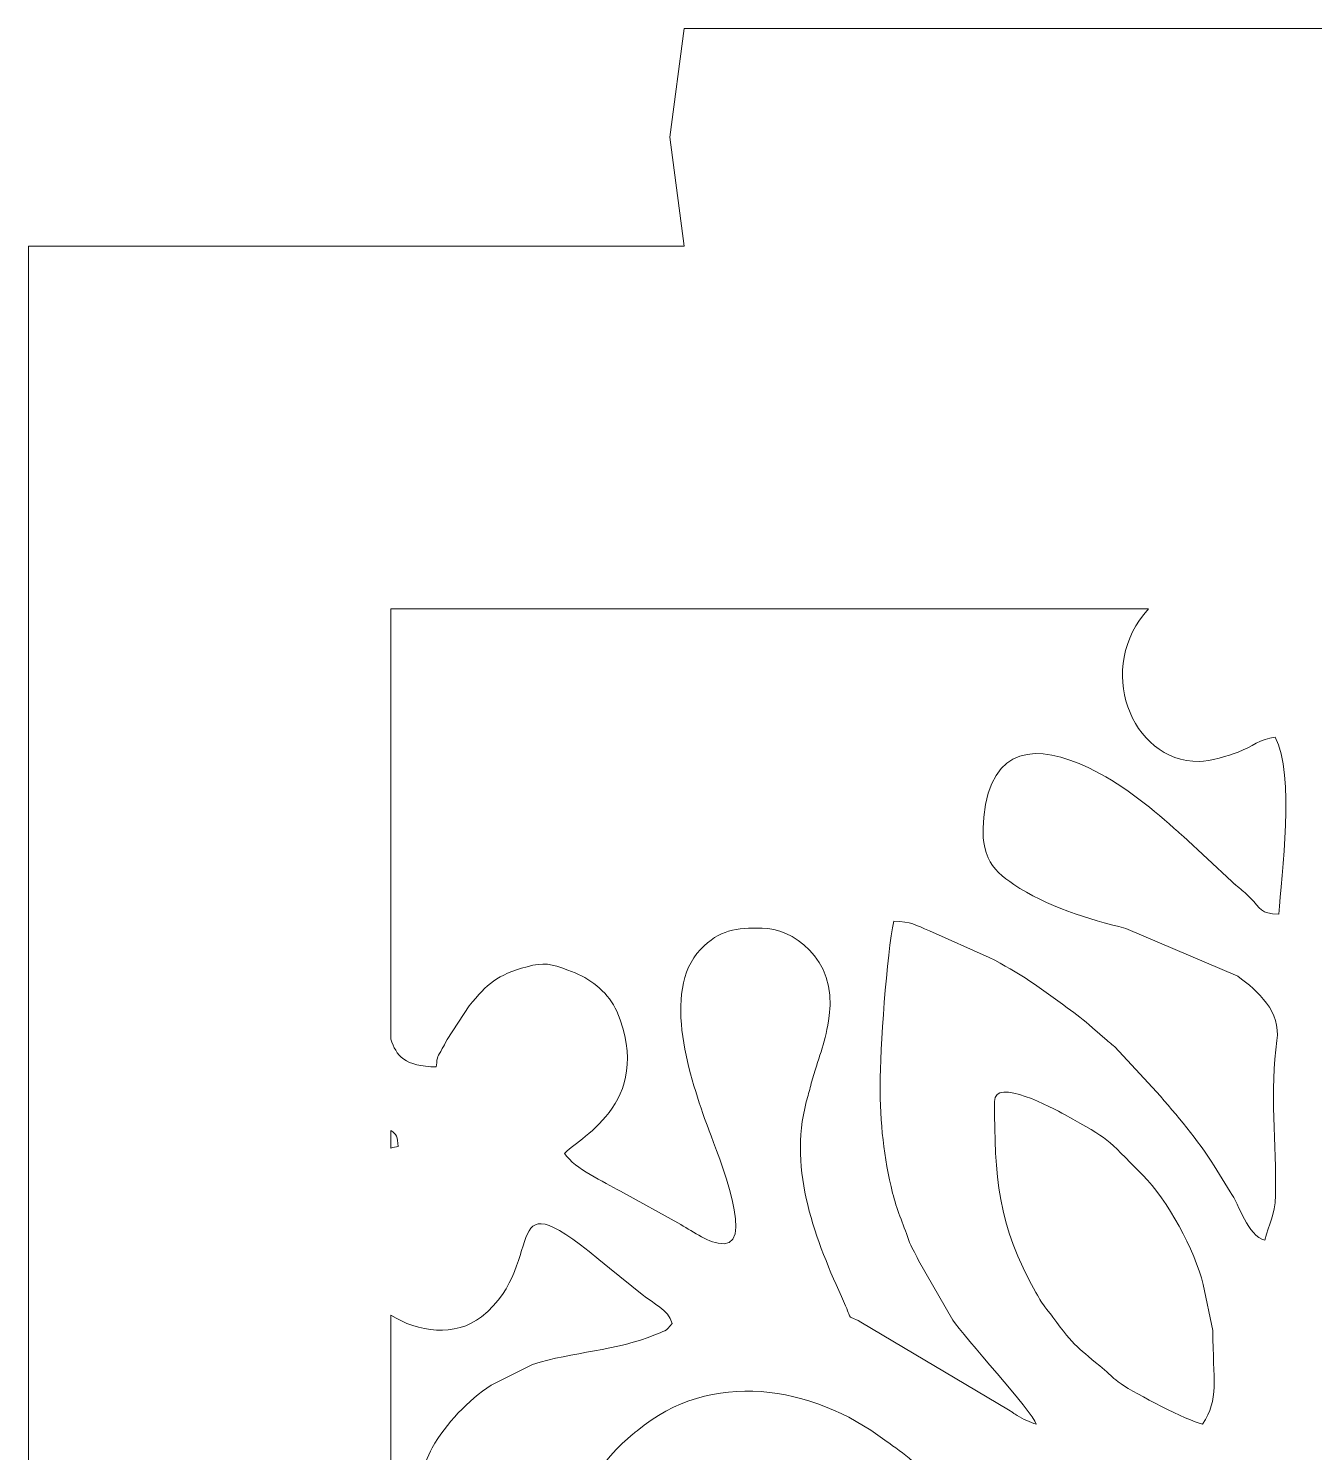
# Model space of a CAD drawing. Header units: centimetres. Extents: x -74 to 37, y -17 to 14.
# Drawn here: x 9.733 to 11.507, y 11.789 to 13.751 of the extents above; entities that cross this region are included whole.
import ezdxf

# ---------------------------------------------------------------- set-up
doc = ezdxf.new("R2010")
doc.units = ezdxf.units.CM
doc.header["$MEASUREMENT"] = 0
doc.layers.add('layer 1', color=7, linetype='Continuous')

msp = doc.modelspace()

# ---------------------------------------------------------------- linework, layer by layer
at = {"layer": 'layer 1', "color": 250, "lineweight": 9}
for points, knots in [([(9.73343, 13.45147), (9.73343, 13.45147), (10.18568, 13.45147), (10.18568, 13.45147), (10.18568, 13.45147), (10.18568, 13.45147), (10.63792, 13.45147), (10.63792, 13.45147), (10.63792, 13.45147), (10.63792, 13.45147), (10.61792, 13.60147), (10.61792, 13.60147), (10.61792, 13.60147), (10.61792, 13.60147), (10.63792, 13.75147), (10.63792, 13.75147), (10.63792, 13.75147), (10.63792, 13.75147), (11.13792, 13.75147), (11.13792, 13.75147), (11.13792, 13.75147), (11.13792, 13.75147), (11.63792, 13.75147), (11.63792, 13.75147), (11.63792, 13.75147), (11.63792, 13.75147), (11.65792, 13.60147), (11.65792, 13.60147), (11.65792, 13.60147), (11.65792, 13.60147), (11.63792, 13.45147), (11.63792, 13.45147), (11.63792, 13.45147), (11.63792, 13.45147), (12.30262, 13.45147), (12.30262, 13.45147), (12.30262, 13.45147), (12.30262, 13.45147), (12.96732, 13.45147), (12.96732, 13.45147), (12.96732, 13.45147), (12.96732, 13.45147), (12.94732, 13.60147), (12.94732, 13.60147), (12.94732, 13.60147), (12.94732, 13.60147), (12.96732, 13.75147), (12.96732, 13.75147), (12.96732, 13.75147), (12.96732, 13.75147), (13.46732, 13.75147), (13.46732, 13.75147), (13.46732, 13.75147), (13.46732, 13.75147), (13.96732, 13.75147), (13.96732, 13.75147), (13.96732, 13.75147), (13.96732, 13.75147), (13.98732, 13.60147), (13.98732, 13.60147), (13.98732, 13.60147), (13.98732, 13.60147), (13.96732, 13.45147), (13.96732, 13.45147), (13.96732, 13.45147), (13.96732, 13.45147), (14.87182, 13.45147), (14.87182, 13.45147), (14.87182, 13.45147), (14.87182, 13.45147), (14.87182, 3.45147), (14.87182, 3.45147), (14.87182, 3.45147), (14.87182, 3.45147), (14.41957, 3.45147), (14.41957, 3.45147), (14.41957, 3.45147), (14.41957, 3.45147), (13.96732, 3.45147), (13.96732, 3.45147), (13.96732, 3.45147), (13.96732, 3.45147), (13.98732, 3.30147), (13.98732, 3.30147), (13.98732, 3.30147), (13.98732, 3.30147), (13.96732, 3.15147), (13.96732, 3.15147), (13.96732, 3.15147), (13.96732, 3.15147), (13.46732, 3.15147), (13.46732, 3.15147), (13.46732, 3.15147), (13.46732, 3.15147), (12.96732, 3.15147), (12.96732, 3.15147), (12.96732, 3.15147), (12.96732, 3.15147), (12.94732, 3.30147), (12.94732, 3.30147), (12.94732, 3.30147), (12.94732, 3.30147), (12.96732, 3.45147), (12.96732, 3.45147), (12.96732, 3.45147), (12.96732, 3.45147), (12.30262, 3.45147), (12.30262, 3.45147), (12.30262, 3.45147), (12.30262, 3.45147), (11.63792, 3.45147), (11.63792, 3.45147), (11.63792, 3.45147), (11.63792, 3.45147), (11.65792, 3.30147), (11.65792, 3.30147), (11.65792, 3.30147), (11.65792, 3.30147), (11.63792, 3.15147), (11.63792, 3.15147), (11.63792, 3.15147), (11.63792, 3.15147), (11.13792, 3.15147), (11.13792, 3.15147), (11.13792, 3.15147), (11.13792, 3.15147), (10.63792, 3.15147), (10.63792, 3.15147), (10.63792, 3.15147), (10.63792, 3.15147), (10.61792, 3.30147), (10.61792, 3.30147), (10.61792, 3.30147), (10.61792, 3.30147), (10.63792, 3.45147), (10.63792, 3.45147), (10.63792, 3.45147), (10.63792, 3.45147), (9.73343, 3.45147), (9.73343, 3.45147), (9.73343, 3.45147), (9.73343, 3.45147), (9.73343, 13.45147), (9.73343, 13.45147)], [0, 0, 0, 0, 0.027027, 0.027027, 0.027027, 0.027027, 0.0540541, 0.0540541, 0.0540541, 0.0540541, 0.0810811, 0.0810811, 0.0810811, 0.0810811, 0.1081081, 0.1081081, 0.1081081, 0.1081081, 0.1351351, 0.1351351, 0.1351351, 0.1351351, 0.1621622, 0.1621622, 0.1621622, 0.1621622, 0.1891892, 0.1891892, 0.1891892, 0.1891892, 0.2162162, 0.2162162, 0.2162162, 0.2162162, 0.2432432, 0.2432432, 0.2432432, 0.2432432, 0.2702703, 0.2702703, 0.2702703, 0.2702703, 0.2972973, 0.2972973, 0.2972973, 0.2972973, 0.3243243, 0.3243243, 0.3243243, 0.3243243, 0.3513514, 0.3513514, 0.3513514, 0.3513514, 0.3783784, 0.3783784, 0.3783784, 0.3783784, 0.4054054, 0.4054054, 0.4054054, 0.4054054, 0.4324324, 0.4324324, 0.4324324, 0.4324324, 0.4594595, 0.4594595, 0.4594595, 0.4594595, 0.4864865, 0.4864865, 0.4864865, 0.4864865, 0.5135135, 0.5135135, 0.5135135, 0.5135135, 0.5405405, 0.5405405, 0.5405405, 0.5405405, 0.5675676, 0.5675676, 0.5675676, 0.5675676, 0.5945946, 0.5945946, 0.5945946, 0.5945946, 0.6216216, 0.6216216, 0.6216216, 0.6216216, 0.6486486, 0.6486486, 0.6486486, 0.6486486, 0.6756757, 0.6756757, 0.6756757, 0.6756757, 0.7027027, 0.7027027, 0.7027027, 0.7027027, 0.7297297, 0.7297297, 0.7297297, 0.7297297, 0.7567568, 0.7567568, 0.7567568, 0.7567568, 0.7837838, 0.7837838, 0.7837838, 0.7837838, 0.8108108, 0.8108108, 0.8108108, 0.8108108, 0.8378378, 0.8378378, 0.8378378, 0.8378378, 0.8648649, 0.8648649, 0.8648649, 0.8648649, 0.8918919, 0.8918919, 0.8918919, 0.8918919, 0.9189189, 0.9189189, 0.9189189, 0.9189189, 0.9459459, 0.9459459, 0.9459459, 0.9459459, 1, 1, 1, 1]), ([(11.27843, 12.95147), (11.20387, 12.87209), (11.25318, 12.74101), (11.34787, 12.74101), (11.34787, 12.74101), (11.36264, 12.74101), (11.38902, 12.74917), (11.40181, 12.75402), (11.40181, 12.75402), (11.42119, 12.76138), (11.43231, 12.77276), (11.45308, 12.77448), (11.45308, 12.77448), (11.47988, 12.7238), (11.46226, 12.58379), (11.45785, 12.53063), (11.45785, 12.53063), (11.43192, 12.5312), (11.43361, 12.53797), (11.41845, 12.55338), (11.41845, 12.55338), (11.41075, 12.56121), (11.40801, 12.56284), (11.4006, 12.56902), (11.4006, 12.56902), (11.39576, 12.57307), (11.39911, 12.57008), (11.39293, 12.57569), (11.39293, 12.57569), (11.39293, 12.57569), (11.32613, 12.63799), (11.32613, 12.63799), (11.32613, 12.63799), (11.32537, 12.63862), (11.32429, 12.63953), (11.32353, 12.64016), (11.32353, 12.64016), (11.31895, 12.64406), (11.3181, 12.64481), (11.31337, 12.64913), (11.31337, 12.64913), (11.2794, 12.6801), (11.23803, 12.71234), (11.19575, 12.73233), (11.19575, 12.73233), (11.12552, 12.76558), (11.06075, 12.76469), (11.05115, 12.66438), (11.05115, 12.66438), (11.04914, 12.64326), (11.0488, 12.6287), (11.05718, 12.60819), (11.05718, 12.60819), (11.06327, 12.59333), (11.07739, 12.58171), (11.09238, 12.57158), (11.09238, 12.57158), (11.13732, 12.5412), (11.195, 12.52379), (11.24702, 12.51105), (11.24702, 12.51105), (11.24702, 12.51105), (11.40127, 12.44536), (11.40127, 12.44536), (11.40127, 12.44536), (11.42972, 12.42401), (11.46112, 12.39615), (11.45532, 12.3567), (11.45532, 12.3567), (11.44518, 12.28798), (11.45486, 12.2131), (11.4533, 12.14311), (11.4533, 12.14311), (11.45262, 12.11353), (11.44431, 12.10516), (11.43873, 12.08117), (11.43873, 12.08117), (11.41433, 12.08769), (11.40418, 12.12946), (11.39088, 12.14809), (11.39088, 12.14809), (11.39088, 12.14809), (11.36897, 12.18355), (11.36897, 12.18355), (11.36897, 12.18355), (11.34589, 12.22008), (11.31779, 12.25318), (11.28942, 12.28571), (11.28942, 12.28571), (11.28942, 12.28571), (11.23175, 12.34756), (11.23175, 12.34756), (11.23175, 12.34756), (11.2276, 12.35126), (11.22739, 12.3513), (11.22401, 12.35415), (11.22401, 12.35415), (11.22326, 12.35481), (11.22216, 12.3557), (11.2214, 12.35635), (11.2214, 12.35635), (11.2214, 12.35635), (11.20094, 12.37413), (11.20094, 12.37413), (11.20094, 12.37413), (11.189, 12.38504), (11.17827, 12.39247), (11.1662, 12.40153), (11.1662, 12.40153), (11.1314, 12.42768), (11.09911, 12.4507), (11.05857, 12.47083), (11.05857, 12.47083), (11.05857, 12.47083), (10.97603, 12.50783), (10.97603, 12.50783), (10.97603, 12.50783), (10.95675, 12.51544), (10.95124, 12.52053), (10.9271, 12.52106), (10.9271, 12.52106), (10.91706, 12.47788), (10.90798, 12.34053), (10.90798, 12.29633), (10.90798, 12.29633), (10.90798, 12.24256), (10.91308, 12.19546), (10.92529, 12.14628), (10.92529, 12.14628), (10.9307, 12.12446), (10.93964, 12.10387), (10.94726, 12.08221), (10.94726, 12.08221), (10.95124, 12.07089), (10.95552, 12.06523), (10.96116, 12.05306), (10.96116, 12.05306), (10.96116, 12.05306), (11.00833, 11.97113), (11.00833, 11.97113), (11.00833, 11.97113), (11.02267, 11.94923), (11.11869, 11.84444), (11.12315, 11.82775), (11.12315, 11.82775), (11.11487, 11.82998), (11.1057, 11.83465), (11.09695, 11.8398), (11.09695, 11.8398), (11.08883, 11.84459), (11.09164, 11.84344), (11.08529, 11.84728), (11.08529, 11.84728), (11.08529, 11.84728), (10.88135, 11.96847), (10.88135, 11.96847), (10.88135, 11.96847), (10.86018, 11.97991), (10.87027, 11.96918), (10.86039, 11.99055), (10.86039, 11.99055), (10.85786, 11.99606), (10.85707, 11.99835), (10.85459, 12.00384), (10.85459, 12.00384), (10.81571, 12.08965), (10.77965, 12.18499), (10.80868, 12.28086), (10.80868, 12.28086), (10.81076, 12.28767), (10.81243, 12.29543), (10.81477, 12.30347), (10.81477, 12.30347), (10.82473, 12.33761), (10.83272, 12.3534), (10.83785, 12.39053), (10.83785, 12.39053), (10.84892, 12.47108), (10.78506, 12.51151), (10.74542, 12.51151), (10.74542, 12.51151), (10.70899, 12.51151), (10.68685, 12.50986), (10.66026, 12.4819), (10.66026, 12.4819), (10.60532, 12.42407), (10.64674, 12.30211), (10.67069, 12.23595), (10.67069, 12.23595), (10.67575, 12.22196), (10.73781, 12.07639), (10.69283, 12.07639), (10.69283, 12.07639), (10.67101, 12.07639), (10.6513, 12.09296), (10.63309, 12.10271), (10.63309, 12.10271), (10.63309, 12.10271), (10.54992, 12.14865), (10.54992, 12.14865), (10.54992, 12.14865), (10.52659, 12.16237), (10.4875, 12.17886), (10.47286, 12.20071), (10.47286, 12.20071), (10.48636, 12.21912), (10.59942, 12.26831), (10.54471, 12.39685), (10.54471, 12.39685), (10.53446, 12.42093), (10.51124, 12.43984), (10.48743, 12.44956), (10.48743, 12.44956), (10.48743, 12.44956), (10.47713, 12.45363), (10.47713, 12.45363), (10.47713, 12.45363), (10.45455, 12.46229), (10.44399, 12.46451), (10.42127, 12.45825), (10.42127, 12.45825), (10.37826, 12.44641), (10.36729, 12.43517), (10.34105, 12.40423), (10.34105, 12.40423), (10.34105, 12.40423), (10.31108, 12.35772), (10.31108, 12.35772), (10.31108, 12.35772), (10.30749, 12.35112), (10.30656, 12.34982), (10.30424, 12.34544), (10.30424, 12.34544), (10.29732, 12.3323), (10.29737, 12.33735), (10.29595, 12.32024), (10.29595, 12.32024), (10.25273, 12.32024), (10.23999, 12.33602), (10.23344, 12.35833), (10.23344, 12.35833), (10.23344, 12.35833), (10.23344, 12.95147), (10.23344, 12.95147), (10.23344, 12.95147), (10.23344, 12.95147), (11.27843, 12.95147), (11.27843, 12.95147)], [0, 0, 0, 0, 0.015873, 0.015873, 0.015873, 0.015873, 0.031746, 0.031746, 0.031746, 0.031746, 0.047619, 0.047619, 0.047619, 0.047619, 0.0634921, 0.0634921, 0.0634921, 0.0634921, 0.0793651, 0.0793651, 0.0793651, 0.0793651, 0.0952381, 0.0952381, 0.0952381, 0.0952381, 0.1111111, 0.1111111, 0.1111111, 0.1111111, 0.1269841, 0.1269841, 0.1269841, 0.1269841, 0.1428571, 0.1428571, 0.1428571, 0.1428571, 0.1587302, 0.1587302, 0.1587302, 0.1587302, 0.1746032, 0.1746032, 0.1746032, 0.1746032, 0.1904762, 0.1904762, 0.1904762, 0.1904762, 0.2063492, 0.2063492, 0.2063492, 0.2063492, 0.2222222, 0.2222222, 0.2222222, 0.2222222, 0.2380952, 0.2380952, 0.2380952, 0.2380952, 0.2539683, 0.2539683, 0.2539683, 0.2539683, 0.2698413, 0.2698413, 0.2698413, 0.2698413, 0.2857143, 0.2857143, 0.2857143, 0.2857143, 0.3015873, 0.3015873, 0.3015873, 0.3015873, 0.3174603, 0.3174603, 0.3174603, 0.3174603, 0.3333333, 0.3333333, 0.3333333, 0.3333333, 0.3492063, 0.3492063, 0.3492063, 0.3492063, 0.3650794, 0.3650794, 0.3650794, 0.3650794, 0.3809524, 0.3809524, 0.3809524, 0.3809524, 0.3968254, 0.3968254, 0.3968254, 0.3968254, 0.4126984, 0.4126984, 0.4126984, 0.4126984, 0.4285714, 0.4285714, 0.4285714, 0.4285714, 0.4444444, 0.4444444, 0.4444444, 0.4444444, 0.4603175, 0.4603175, 0.4603175, 0.4603175, 0.4761905, 0.4761905, 0.4761905, 0.4761905, 0.4920635, 0.4920635, 0.4920635, 0.4920635, 0.5079365, 0.5079365, 0.5079365, 0.5079365, 0.5238095, 0.5238095, 0.5238095, 0.5238095, 0.5396825, 0.5396825, 0.5396825, 0.5396825, 0.5555556, 0.5555556, 0.5555556, 0.5555556, 0.5714286, 0.5714286, 0.5714286, 0.5714286, 0.5873016, 0.5873016, 0.5873016, 0.5873016, 0.6031746, 0.6031746, 0.6031746, 0.6031746, 0.6190476, 0.6190476, 0.6190476, 0.6190476, 0.6349206, 0.6349206, 0.6349206, 0.6349206, 0.6507937, 0.6507937, 0.6507937, 0.6507937, 0.6666667, 0.6666667, 0.6666667, 0.6666667, 0.6825397, 0.6825397, 0.6825397, 0.6825397, 0.6984127, 0.6984127, 0.6984127, 0.6984127, 0.7142857, 0.7142857, 0.7142857, 0.7142857, 0.7301587, 0.7301587, 0.7301587, 0.7301587, 0.7460317, 0.7460317, 0.7460317, 0.7460317, 0.7619048, 0.7619048, 0.7619048, 0.7619048, 0.7777778, 0.7777778, 0.7777778, 0.7777778, 0.7936508, 0.7936508, 0.7936508, 0.7936508, 0.8095238, 0.8095238, 0.8095238, 0.8095238, 0.8253968, 0.8253968, 0.8253968, 0.8253968, 0.8412698, 0.8412698, 0.8412698, 0.8412698, 0.8571429, 0.8571429, 0.8571429, 0.8571429, 0.8730159, 0.8730159, 0.8730159, 0.8730159, 0.8888889, 0.8888889, 0.8888889, 0.8888889, 0.9047619, 0.9047619, 0.9047619, 0.9047619, 0.9206349, 0.9206349, 0.9206349, 0.9206349, 0.9365079, 0.9365079, 0.9365079, 0.9365079, 0.952381, 0.952381, 0.952381, 0.952381, 0.968254, 0.968254, 0.968254, 0.968254, 1, 1, 1, 1]), ([(11.35377, 12.02013), (11.35377, 12.02013), (11.36699, 11.95685), (11.36699, 11.95685), (11.36699, 11.95685), (11.36699, 11.88727), (11.37591, 11.86247), (11.35266, 11.82775), (11.35266, 11.82775), (11.33083, 11.83285), (11.26097, 11.8692), (11.2406, 11.88306), (11.2406, 11.88306), (11.22769, 11.89186), (11.2282, 11.89359), (11.21729, 11.90277), (11.21729, 11.90277), (11.18172, 11.93278), (11.17617, 11.93356), (11.14634, 11.97526), (11.14634, 11.97526), (11.14576, 11.97609), (11.14493, 11.97721), (11.14432, 11.97803), (11.14432, 11.97803), (11.14432, 11.97803), (11.1379, 11.98595), (11.1379, 11.98595), (11.1379, 11.98595), (11.1304, 11.99559), (11.12898, 11.99828), (11.12282, 12.00913), (11.12282, 12.00913), (11.06986, 12.10248), (11.06577, 12.16981), (11.06577, 12.27243), (11.06577, 12.27243), (11.06577, 12.30672), (11.1469, 12.26302), (11.16247, 12.25437), (11.16247, 12.25437), (11.22685, 12.21864), (11.21751, 12.22394), (11.27028, 12.17093), (11.27028, 12.17093), (11.30457, 12.13647), (11.3418, 12.06781), (11.35377, 12.02013)], [0, 0, 0, 0, 0.0769231, 0.0769231, 0.0769231, 0.0769231, 0.1538462, 0.1538462, 0.1538462, 0.1538462, 0.2307692, 0.2307692, 0.2307692, 0.2307692, 0.3076923, 0.3076923, 0.3076923, 0.3076923, 0.3846154, 0.3846154, 0.3846154, 0.3846154, 0.4615385, 0.4615385, 0.4615385, 0.4615385, 0.5384615, 0.5384615, 0.5384615, 0.5384615, 0.6153846, 0.6153846, 0.6153846, 0.6153846, 0.6923077, 0.6923077, 0.6923077, 0.6923077, 0.7692308, 0.7692308, 0.7692308, 0.7692308, 0.8461538, 0.8461538, 0.8461538, 0.8461538, 1, 1, 1, 1]), ([(10.23344, 12.23235), (10.24101, 12.22804), (10.24224, 12.22374), (10.24335, 12.21027), (10.24335, 12.21027), (10.23998, 12.20999), (10.23667, 12.20927), (10.23344, 12.2082), (10.23344, 12.2082), (10.23344, 12.2082), (10.23344, 12.23235), (10.23344, 12.23235)], [0, 0, 0, 0, 0.25, 0.25, 0.25, 0.25, 0.5, 0.5, 0.5, 0.5, 1, 1, 1, 1]), ([(10.23344, 11.97793), (10.27016, 11.95463), (10.32197, 11.94716), (10.35829, 11.97581), (10.35829, 11.97581), (10.45554, 12.05246), (10.3709, 12.18118), (10.53467, 12.04256), (10.53467, 12.04256), (10.53467, 12.04256), (10.57989, 12.00648), (10.57989, 12.00648), (10.57989, 12.00648), (10.5954, 11.99356), (10.61588, 11.98599), (10.62109, 11.96641), (10.62109, 11.96641), (10.61266, 11.95491), (10.61025, 11.95629), (10.5981, 11.95117), (10.5981, 11.95117), (10.54451, 11.92861), (10.48382, 11.92754), (10.42877, 11.9101), (10.42877, 11.9101), (10.42877, 11.9101), (10.37141, 11.8814), (10.37141, 11.8814), (10.37141, 11.8814), (10.33996, 11.86028), (10.30931, 11.82913), (10.29031, 11.79515), (10.29031, 11.79515), (10.2765, 11.77043), (10.2681, 11.73596), (10.28049, 11.70732), (10.28049, 11.70732), (10.28094, 11.70626), (10.28154, 11.70502), (10.28204, 11.70398), (10.28204, 11.70398), (10.2825, 11.70295), (10.2831, 11.70172), (10.28362, 11.70072), (10.28362, 11.70072), (10.30713, 11.65472), (10.38453, 11.63047), (10.4281, 11.66215), (10.4281, 11.66215), (10.47865, 11.69888), (10.5084, 11.75741), (10.55216, 11.80106), (10.55216, 11.80106), (10.55216, 11.80106), (10.56761, 11.8143), (10.56761, 11.8143), (10.56761, 11.8143), (10.56869, 11.81518), (10.57177, 11.81775), (10.57283, 11.81863), (10.57283, 11.81863), (10.67438, 11.9038), (10.81378, 11.88153), (10.91456, 11.80566), (10.91456, 11.80566), (10.92944, 11.79446), (10.97145, 11.76847), (10.96843, 11.75111), (10.96843, 11.75111), (10.966, 11.73731), (10.96054, 11.74187), (10.94186, 11.74142), (10.94186, 11.74142), (10.9223, 11.74093), (10.9209, 11.74132), (10.90693, 11.73797), (10.90693, 11.73797), (10.90693, 11.73797), (10.77406, 11.71783), (10.77406, 11.71783), (10.77406, 11.71783), (10.6942, 11.71409), (10.56038, 11.67375), (10.48748, 11.63144), (10.48748, 11.63144), (10.44141, 11.60473), (10.3877, 11.57548), (10.35811, 11.53129), (10.35811, 11.53129), (10.40414, 11.50696), (10.44701, 11.4758), (10.495, 11.45304), (10.495, 11.45304), (10.496, 11.45256), (10.49724, 11.45196), (10.49824, 11.45148), (10.49824, 11.45148), (10.49824, 11.45148), (10.61216, 11.40284), (10.61216, 11.40284), (10.61216, 11.40284), (10.61328, 11.40243), (10.61448, 11.40189), (10.6156, 11.40149), (10.6156, 11.40149), (10.6156, 11.40149), (10.76179, 11.3612), (10.76179, 11.3612), (10.76179, 11.3612), (10.78318, 11.3568), (10.79109, 11.35957), (10.81175, 11.35378), (10.81175, 11.35378), (10.83294, 11.34785), (10.83915, 11.35083), (10.86495, 11.34961), (10.86495, 11.34961), (10.86495, 11.34961), (11.04208, 11.33586), (11.04208, 11.33586), (11.04208, 11.33586), (11.0647, 11.33101), (11.04898, 11.34208), (11.06099, 11.32571), (11.06099, 11.32571), (11.02884, 11.31822), (10.96713, 11.2602), (10.93174, 11.23981), (10.93174, 11.23981), (10.88463, 11.21263), (10.82468, 11.18705), (10.75497, 11.18705), (10.75497, 11.18705), (10.66915, 11.18705), (10.61983, 11.24136), (10.56157, 11.29009), (10.56157, 11.29009), (10.56157, 11.29009), (10.48862, 11.351), (10.48862, 11.351), (10.48862, 11.351), (10.34049, 11.46264), (10.2864, 11.33038), (10.2864, 11.31614), (10.2864, 11.31614), (10.2864, 11.2645), (10.28411, 11.24119), (10.32375, 11.20527), (10.32375, 11.20527), (10.32375, 11.20527), (10.34195, 11.19001), (10.34195, 11.19001), (10.34195, 11.19001), (10.36762, 11.17064), (10.41681, 11.1563), (10.43186, 11.15082), (10.43186, 11.15082), (10.43186, 11.15082), (10.57025, 11.11706), (10.57025, 11.11706), (10.57025, 11.11706), (10.59204, 11.11152), (10.63297, 11.10304), (10.64501, 11.08663), (10.64501, 11.08663), (10.63875, 11.06323), (10.57547, 11.03384), (10.55213, 11.01692), (10.55213, 11.01692), (10.55133, 11.01634), (10.55024, 11.01545), (10.54943, 11.01485), (10.54943, 11.01485), (10.51661, 10.99108), (10.47964, 10.97096), (10.44262, 10.95429), (10.44262, 10.95429), (10.34718, 10.91139), (10.4398, 10.99093), (10.3753, 11.06079), (10.3753, 11.06079), (10.369, 11.06762), (10.37304, 11.06399), (10.36561, 11.07021), (10.36561, 11.07021), (10.33, 11.09997), (10.278, 11.10612), (10.23344, 11.0939), (10.23344, 11.0939), (10.23344, 11.0939), (10.23344, 11.97793), (10.23344, 11.97793)], [0, 0, 0, 0, 0.0204082, 0.0204082, 0.0204082, 0.0204082, 0.0408163, 0.0408163, 0.0408163, 0.0408163, 0.0612245, 0.0612245, 0.0612245, 0.0612245, 0.0816327, 0.0816327, 0.0816327, 0.0816327, 0.1020408, 0.1020408, 0.1020408, 0.1020408, 0.122449, 0.122449, 0.122449, 0.122449, 0.1428571, 0.1428571, 0.1428571, 0.1428571, 0.1632653, 0.1632653, 0.1632653, 0.1632653, 0.1836735, 0.1836735, 0.1836735, 0.1836735, 0.2040816, 0.2040816, 0.2040816, 0.2040816, 0.2244898, 0.2244898, 0.2244898, 0.2244898, 0.244898, 0.244898, 0.244898, 0.244898, 0.2653061, 0.2653061, 0.2653061, 0.2653061, 0.2857143, 0.2857143, 0.2857143, 0.2857143, 0.3061224, 0.3061224, 0.3061224, 0.3061224, 0.3265306, 0.3265306, 0.3265306, 0.3265306, 0.3469388, 0.3469388, 0.3469388, 0.3469388, 0.3673469, 0.3673469, 0.3673469, 0.3673469, 0.3877551, 0.3877551, 0.3877551, 0.3877551, 0.4081633, 0.4081633, 0.4081633, 0.4081633, 0.4285714, 0.4285714, 0.4285714, 0.4285714, 0.4489796, 0.4489796, 0.4489796, 0.4489796, 0.4693878, 0.4693878, 0.4693878, 0.4693878, 0.4897959, 0.4897959, 0.4897959, 0.4897959, 0.5102041, 0.5102041, 0.5102041, 0.5102041, 0.5306122, 0.5306122, 0.5306122, 0.5306122, 0.5510204, 0.5510204, 0.5510204, 0.5510204, 0.5714286, 0.5714286, 0.5714286, 0.5714286, 0.5918367, 0.5918367, 0.5918367, 0.5918367, 0.6122449, 0.6122449, 0.6122449, 0.6122449, 0.6326531, 0.6326531, 0.6326531, 0.6326531, 0.6530612, 0.6530612, 0.6530612, 0.6530612, 0.6734694, 0.6734694, 0.6734694, 0.6734694, 0.6938776, 0.6938776, 0.6938776, 0.6938776, 0.7142857, 0.7142857, 0.7142857, 0.7142857, 0.7346939, 0.7346939, 0.7346939, 0.7346939, 0.755102, 0.755102, 0.755102, 0.755102, 0.7755102, 0.7755102, 0.7755102, 0.7755102, 0.7959184, 0.7959184, 0.7959184, 0.7959184, 0.8163265, 0.8163265, 0.8163265, 0.8163265, 0.8367347, 0.8367347, 0.8367347, 0.8367347, 0.8571429, 0.8571429, 0.8571429, 0.8571429, 0.877551, 0.877551, 0.877551, 0.877551, 0.8979592, 0.8979592, 0.8979592, 0.8979592, 0.9183673, 0.9183673, 0.9183673, 0.9183673, 0.9387755, 0.9387755, 0.9387755, 0.9387755, 0.9591837, 0.9591837, 0.9591837, 0.9591837, 1, 1, 1, 1])]:
    msp.add_open_spline(points, degree=3, knots=knots, dxfattribs=at)

doc.saveas('drawing.dxf')
